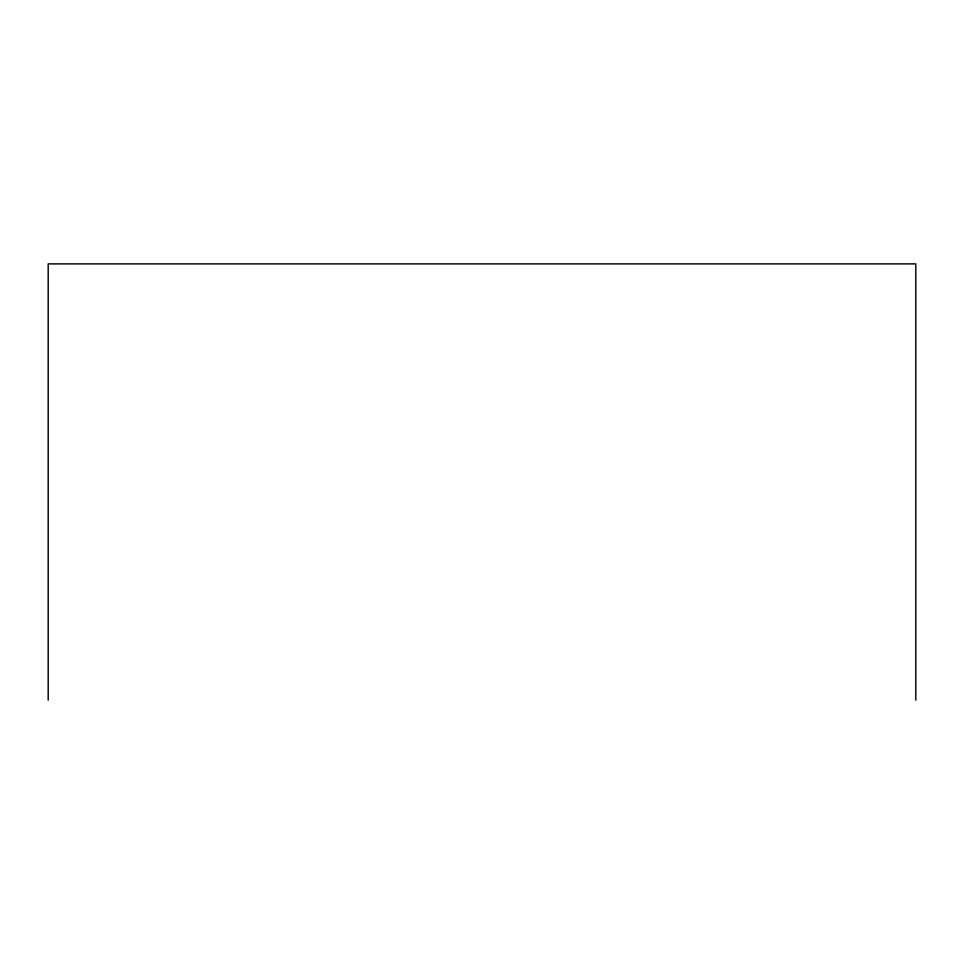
<?xml version="1.0" encoding="UTF-8"?>
<svg xmlns="http://www.w3.org/2000/svg" width="964" height="964" viewBox="0 0 964 964"><rect width="100%" height="100%" fill="white"/><g stroke="black" fill="none" stroke-linecap="round" stroke-linejoin="round"><path stroke-width="1.45" d="M915.8 700.117L915.8 263.883L48.2 263.883L48.2 700.117"/></g></svg>
